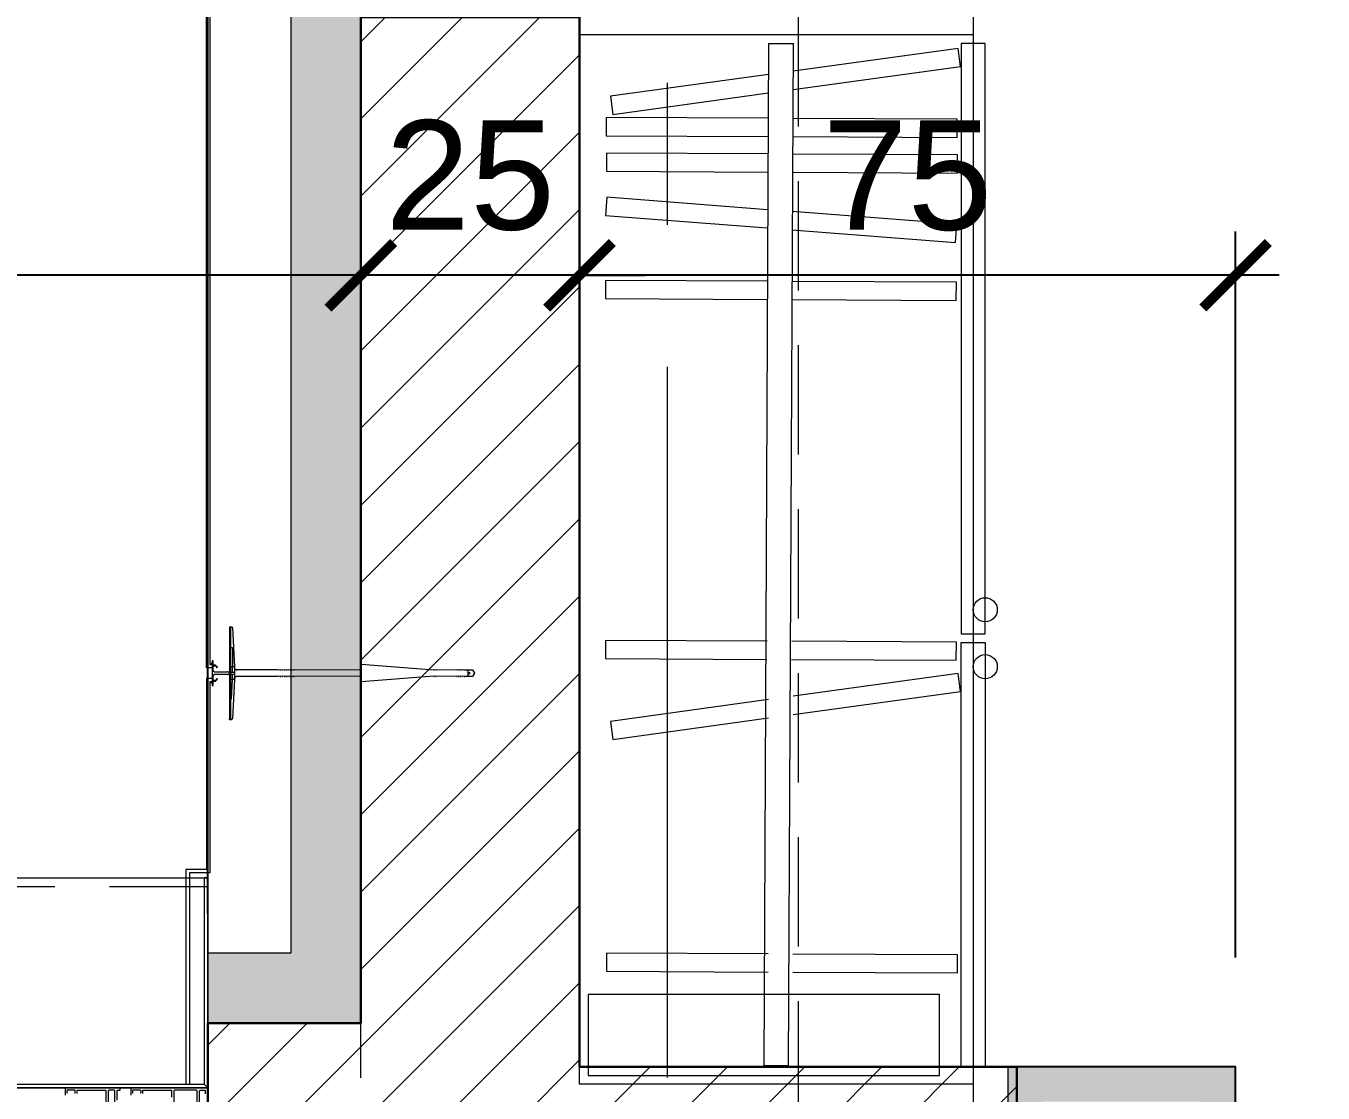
# Model space of a CAD drawing. Header units: centimetres. Extents: x 86156 to 91557, y -55119 to -48172.
# Drawn here: x 88240.5 to 88388.8, y -50145.4 to -50023.4 of the extents above; entities that cross this region are included whole.
import ezdxf

# ---------------------------------------------------------------- set-up
doc = ezdxf.new("R2010")
doc.units = ezdxf.units.CM
doc.header["$LTSCALE"] = 50
doc.header["$MEASUREMENT"] = 0
for name, pattern in [('AUSGEZOGEN', [0]), ('AXES', [2, 1.25, -0.25, 0.25, -0.25]), ('CACHE', [0.375, 0.25, -0.125]), ('CORNER', [20, 0, -20])]:
    doc.linetypes.add(name, pattern=pattern)
doc.layers.get('0').update_dxf_attribs({"color": 8})
for name, color, linetype in [('AXES', 10, 'AXES'), ('BORD', 5, 'Continuous'), ('COTE 50ème', 1, 'Continuous')]:
    doc.layers.add(name, color=color, linetype=linetype)
for name, color, linetype, lineweight in [('BETON CACHE', 4, 'CACHE', 5), ('BETON HACHURE', 253, 'Continuous', 13), ('BETON SUP TRAME', 4, 'CACHE', 5), ('ISOLATION', 252, 'Continuous', 0), ('MACONNERIE COUPE', 7, 'Continuous', 30), ('MACONNERIE HACHURE', 253, 'Continuous', 13), ('mobilimi', 8, 'Continuous', 9), ('PERCEMENT', 253, 'Continuous', 20), ('WD_Corner', 154, 'Continuous', 5), ('WD_Dowel', 154, 'Continuous', 5), ('WD_Text_Legende', 154, 'AUSGEZOGEN', 5), ('WINDOWS', 21, 'Continuous', 5)]:
    doc.layers.add(name, color=color, linetype=linetype, lineweight=lineweight)
doc.layers.add('WD_Assist1', color=6, linetype='CORNER', lineweight=0, plot=False)
doc.styles.add('RS_TXT_50', font='arial.ttf', dxfattribs={"height": 12.5})
doc.dimstyles.new('RS_50CM_LINEAIRE', dxfattribs={"dimscale": 5, "dimtxt": 12.5, "dimasz": 1.5, "dimexe": 1, "dimexo": 2.5, "dimgap": 1, "dimtad": 1, "dimdec": 1, "dimrnd": 0.5, "dimdsep": 46, "dimtxsty": 'RS_TXT_50', "dimblk1": 'ARCHTICK', "dimblk2": 'ARCHTICK', "dimsah": 1, "dimcen": 2.5, "dimdle": 1, "dimclrt": 4, "dimadec": 0, "dimazin": 2, "dimtfac": 1, "dimtdec": 1, "dimtix": 1, "dimtmove": 2, "dimatfit": 3, "dimfxl": 1, "dimtolj": 1, "dimtzin": 0, "dimarcsym": 0})

# ---------------------------------------------------------------- blocks, each defined once
blk = doc.blocks.new('A$Ccef6f35f')
at = {"layer": 'AXES', "lineweight": 5, "ltscale": 1.3}
blk.add_line((35, 1580), (35, -1344.97), dxfattribs=at)
blk = doc.blocks.new('ankeri')
at = {"layer": 'WD_Assist1'}
for p, q in [((-2.32, 5.2), (-2.54, 0.59)), ((-2.22, 5.3), (-2.32, 5.2)), ((-2, 5.3), (-2.22, 5.3)), ((-2, -5.3), (-2, 5.3)), ((-29.75, 0.39), (-30, 0)), ((-30, 0), (-29.75, -0.39)), ((-2.76, 0.39), (-29.75, 0.39)), ((-2.54, 0.59), (-2.76, 0.39)), ((-29.75, -0.39), (-2.76, -0.39)), ((-2.76, -0.39), (-2.54, -0.59)), ((-2.54, -0.59), (-2.32, -5.2)), ((-2.32, -5.2), (-2.22, -5.3)), ((-2.22, -5.3), (-2, -5.3))]:
    blk.add_line(p, q, dxfattribs=at)
at = {"layer": 'WD_Corner', "lineweight": 5}
blk.add_lwpolyline([(-2, 0.1), (-1.85, 0.1, -1), (-1.75, 0.1), (-0.25, 0.1, 0.185242), (-0.1, 0.55), (-0.1, 0.72), (-0.15, 0.73), (-0.15, 0.74), (-0.1, 0.75), (-0.1, 0.85), (-0.3, 0.85), (-0.3, 0.8), (-0.32, 0.8), (-0.33, 0.85), (-0.38, 0.85), (-0.5, 0.73), (-0.47, 0.68), (-0.48, 0.68), (-0.53, 0.7), (-0.54, 0.69), (-0.51, 0.65), (-0.54, 0.62), (-0.61, 0.69), (-0.4, 0.9), (-0.1, 0.9), (-0.1, 1.4), (0, 1.4), (0.05, 1.2), (0, 1.2), (0.05, 1.1), (0, 1.1), (0.25, 1), (0, 1), (0, -1), (0.25, -1), (0, -1.1), (0.05, -1.1), (0, -1.2), (0.05, -1.2), (0, -1.4), (-0.1, -1.4), (-0.1, -0.9), (-0.4, -0.9), (-0.61, -0.69), (-0.54, -0.62), (-0.51, -0.65), (-0.54, -0.69), (-0.53, -0.7), (-0.48, -0.68), (-0.47, -0.68), (-0.5, -0.73), (-0.38, -0.85), (-0.33, -0.85), (-0.32, -0.8), (-0.3, -0.8), (-0.3, -0.85), (-0.1, -0.85), (-0.1, -0.75), (-0.15, -0.74), (-0.15, -0.73), (-0.1, -0.72), (-0.1, -0.55, 0.185242), (-0.25, -0.1), (-1.75, -0.1, -1), (-1.85, -0.1), (-2, -0.1)], format="xyb", close=True, dxfattribs=at)
at = {"layer": 'WD_Dowel'}
for p, q in [((-2.32, 5.2), (-2.54, 0.74)), ((-2, 5.3), (-2.22, 5.3)), ((-2.11, 5.3), (-2.11, -5.3)), ((-2, 5.3), (-2, -5.3)), ((-2.11, 2.94), (-2.32, 2.94)), ((-2.32, 2.94), (-2.32, 0.74)), ((-29.75, 0.39), (-30, 0)), ((-30, 0), (-29.75, -0.39)), ((-28.88, 0.39), (-29.75, 0.39)), ((-29.47, 0.05), (-29.25, 0.09)), ((-29.47, 0.05), (-29.47, -0.05)), ((-29.25, 0.29), (-29.04, 0.37)), ((-29.25, 0.29), (-29.25, -0.29)), ((-28.88, 0.39), (-29.04, 0.34)), ((-29.04, 0.34), (-29.04, 0.37)), ((-28.82, 0.39), (-28.88, 0.39)), ((-28.82, 0.39), (-28.82, 0.34)), ((-28.82, 0.34), (-28.66, 0.39)), ((-28.61, 0.39), (-28.66, 0.39)), ((-28.61, 0.39), (-28.66, 0.39)), ((-28.61, 0.39), (-28.61, 0.34)), ((-28.61, 0.34), (-28.44, 0.39)), ((-28.39, 0.39), (-28.44, 0.39)), ((-28.39, 0.39), (-28.39, 0.34)), ((-28.39, 0.34), (-28.23, 0.39)), ((-28.17, 0.39), (-28.23, 0.39)), ((-28.17, 0.39), (-28.17, 0.34)), ((-28.17, 0.34), (-28.01, 0.39)), ((-27.96, 0.39), (-28.01, 0.39)), ((-27.96, 0.39), (-27.96, 0.34)), ((-27.96, 0.34), (-25.61, 0.39)), ((-25.56, 0.39), (-25.61, 0.39)), ((-25.56, 0.39), (-25.56, 0.34)), ((-25.56, 0.34), (-25.4, 0.39)), ((-25.34, 0.39), (-25.4, 0.39)), ((-25.34, 0.34), (-17.05, 0.99)), ((-25.34, 0.39), (-25.34, 0.34)), ((-17, 0.99), (-17.05, 0.99)), ((-17, 0.99), (-17, 0.34)), ((-17, 0.34), (-9.36, 0.39)), ((-9.3, 0.39), (-9.36, 0.39)), ((-9.3, 0.39), (-9.3, 0.34)), ((-9.3, 0.34), (-9.14, 0.39)), ((-9.09, 0.39), (-9.14, 0.39)), ((-9.09, 0.39), (-9.09, 0.34)), ((-9.09, 0.34), (-8.93, 0.39)), ((-8.87, 0.39), (-8.93, 0.39)), ((-8.87, 0.39), (-8.87, 0.34)), ((-8.87, 0.34), (-8.71, 0.39)), ((-8.66, 0.39), (-8.71, 0.39)), ((-8.66, 0.39), (-8.66, 0.34)), ((-8.66, 0.34), (-8.5, 0.39)), ((-8.44, 0.39), (-8.5, 0.39)), ((-8.44, 0.39), (-8.44, 0.34)), ((-8.44, 0.34), (-8.28, 0.39)), ((-8.23, 0.39), (-8.28, 0.39)), ((-8.23, 0.39), (-8.23, 0.34)), ((-8.23, 0.34), (-8.06, 0.39)), ((-8.01, 0.39), (-8.06, 0.39)), ((-8.01, 0.39), (-8.01, 0.34)), ((-8.01, 0.34), (-7.85, 0.39)), ((-7.79, 0.39), (-7.85, 0.39)), ((-7.79, 0.39), (-7.79, 0.34)), ((-7.79, 0.34), (-7.63, 0.39)), ((-7.58, 0.39), (-7.63, 0.39)), ((-7.58, 0.39), (-7.58, 0.34)), ((-7.58, 0.34), (-7.42, 0.39)), ((-7.42, 0.39), (-2.76, 0.39)), ((-2.54, 0.74), (-2.54, -0.74)), ((-2.54, 0.74), (-2.11, 0.74)), ((-2.11, 0.1), (-2.54, 0.1)), ((-2.32, 0.1), (-2.32, 0.74)), ((-29.75, -0.39), (-28.88, -0.39)), ((-29.25, -0.1), (-29.47, -0.05)), ((-29.25, -0.29), (-29.04, -0.37)), ((-29.04, -0.37), (-29.04, -0.34)), ((-29.04, -0.34), (-28.88, -0.39)), ((-28.82, -0.39), (-28.88, -0.39)), ((-28.82, -0.39), (-28.82, -0.34)), ((-28.82, -0.34), (-28.66, -0.39)), ((-28.61, -0.39), (-28.66, -0.39)), ((-28.61, -0.39), (-28.61, -0.34)), ((-28.61, -0.34), (-28.44, -0.39)), ((-28.39, -0.39), (-28.44, -0.39)), ((-28.39, -0.39), (-28.39, -0.34)), ((-28.39, -0.34), (-28.23, -0.39)), ((-28.17, -0.39), (-28.23, -0.39)), ((-28.17, -0.39), (-28.17, -0.34)), ((-28.17, -0.34), (-28.01, -0.39)), ((-27.96, -0.39), (-28.01, -0.39)), ((-27.96, -0.39), (-27.96, -0.34)), ((-27.96, -0.34), (-25.61, -0.39)), ((-25.56, -0.39), (-25.61, -0.39)), ((-25.56, -0.39), (-25.56, -0.34)), ((-25.56, -0.34), (-25.4, -0.39)), ((-25.34, -0.39), (-25.4, -0.39)), ((-25.34, -0.39), (-25.34, -0.34)), ((-25.34, -0.34), (-17.05, -0.99)), ((-17, -0.99), (-17.05, -0.99)), ((-17, -0.99), (-17, -0.34)), ((-17, -0.34), (-9.36, -0.39)), ((-9.3, -0.39), (-9.36, -0.39)), ((-9.3, -0.39), (-9.3, -0.34)), ((-9.3, -0.34), (-9.14, -0.39)), ((-9.09, -0.39), (-9.14, -0.39)), ((-9.09, -0.39), (-9.09, -0.34)), ((-9.09, -0.34), (-8.93, -0.39)), ((-8.87, -0.39), (-8.93, -0.39)), ((-8.87, -0.39), (-8.87, -0.34)), ((-8.87, -0.34), (-8.71, -0.39)), ((-8.66, -0.39), (-8.71, -0.39)), ((-8.66, -0.39), (-8.66, -0.34)), ((-8.66, -0.34), (-8.5, -0.39)), ((-8.44, -0.39), (-8.5, -0.39)), ((-8.44, -0.39), (-8.44, -0.34)), ((-8.44, -0.34), (-8.28, -0.39)), ((-8.23, -0.39), (-8.28, -0.39)), ((-8.23, -0.39), (-8.23, -0.34)), ((-8.23, -0.34), (-8.06, -0.39)), ((-8.01, -0.39), (-8.06, -0.39)), ((-8.01, -0.39), (-8.01, -0.34)), ((-8.01, -0.34), (-7.85, -0.39)), ((-7.79, -0.39), (-7.85, -0.39)), ((-7.79, -0.39), (-7.79, -0.34)), ((-7.79, -0.34), (-7.63, -0.39)), ((-7.58, -0.39), (-7.63, -0.39)), ((-7.58, -0.39), (-7.58, -0.34)), ((-7.58, -0.34), (-7.42, -0.39)), ((-7.42, -0.39), (-2.76, -0.39)), ((-2.11, -0.1), (-2.54, -0.1)), ((-2.54, -0.74), (-2.11, -0.74)), ((-2.54, -0.74), (-2.32, -5.2)), ((-2.32, -0.74), (-2.32, -0.1)), ((-2.22, -2.94), (-2.32, -0.74)), ((-2.11, -2.94), (-2.22, -2.94)), ((-2, -5.3), (-2.22, -5.3))]:
    blk.add_line(p, q, dxfattribs=at)
for centre, major_axis, start_param, end_param in [((-2.22, 5.2), (0.108, 0), 1.570796, 3.141593), ((-2.76, 0.59), (0.216, 0), -1.570795, 0), ((-2.76, -0.59), (-0.216, 0), 3.141593, 4.712389), ((-2.22, -5.2), (0.108, 0), 3.141593, 4.712389)]:
    blk.add_ellipse(centre, major_axis=major_axis, ratio=0.909091, start_param=start_param, end_param=end_param, dxfattribs=at)
blk = doc.blocks.new('DRITARE POS 2')
at = {"layer": 'WINDOWS', "color": 165, "linetype": 'CACHE'}
blk.add_line((-32.9, -180), (-32.9, 0), dxfattribs=at)
at = {"layer": 'WINDOWS'}
for p, q in [((-9.9, -8.75), (-9.9, -10.08)), ((-9.89, -16.28), (-9.89, -76.34))]:
    blk.add_line(p, q, dxfattribs=at)
at = {"layer": 'WINDOWS', "color": 165}
for points in [[(-9.9, 0), (-9.9, -180), (-33.9, -180), (-33.9, 0)], [(-9.9, 0), (-33.9, 0), (-33.9, -0.4), (-10.3, -0.4)], [(-10.3, -179.6), (-10.3, -0.4), (-9.9, 0), (-9.9, -180)]]:
    blk.add_lwpolyline(points, close=True, dxfattribs=at)
at = {"layer": 'WINDOWS'}
for points in [[(-7.04, -0.93), (-9.52, -0.93, -0.414214), (-9.62, -0.84), (-9.62, -0.37, -0.414214), (-9.52, -0.28), (-9.21, -0.28, 0.511918)], [(-9.26, 0), (-9.84, 0, 0.414214), (-9.9, -0.06), (-9.9, -8.75, 0.414214), (-9.84, -8.81), (-9.06, -8.81, 0.414214)], [(-9.28, -8.51, -0.414214), (-9.34, -8.57), (-9.6, -8.57, -0.414214), (-9.65, -8.51), (-9.65, -7.73, -0.414214), (-9.6, -7.67), (-9.34, -7.67, -0.414214), (-9.28, -7.73)], [(-9.26, -7.43), (-9.56, -7.43, -0.414214), (-9.62, -7.37), (-9.62, -4.2, -0.414214), (-9.56, -4.14), (-8.83, -4.14, -0.414214)], [(-8.5, -10.34), (-9.56, -10.34, -0.414214), (-9.62, -10.29), (-9.62, -10.08, 0.414214), (-9.67, -10.02), (-9.84, -10.02, 0.414214), (-9.9, -10.08), (-9.9, -16.26, 0.414214), (-9.84, -16.31), (-9.06, -16.31, 0.414214)], [(-9.28, -16.02, -0.414214), (-9.34, -16.07), (-9.6, -16.07, -0.414214), (-9.65, -16.02), (-9.65, -15.23, -0.414214), (-9.6, -15.18), (-9.34, -15.18, -0.414214), (-9.28, -15.23)], [(-9.26, -14.93), (-9.56, -14.93, -0.414214), (-9.62, -14.88), (-9.62, -11.7, -0.414214), (-9.56, -11.65), (-4.73, -11.65, -0.414214)]]:
    blk.add_lwpolyline(points, format="xyb", dxfattribs=at)
for points in [[(-9.9, -180), (-9.9, 0), (0, 0), (0, -180)], [(-1.78, -1.27), (-1.83, -1.21), (-9.56, -1.21), (-9.62, -1.27), (-9.62, -3.81), (-9.56, -3.86), (-6.63, -3.86), (-6.54, -3.96), (-6.54, -4.7), (-6.44, -4.8), (-5.51, -4.8), (-5.42, -4.7), (-5.42, -3.96), (-5.32, -3.86), (-1.83, -3.86), (-1.78, -3.81)]]:
    blk.add_lwpolyline(points, close=True, dxfattribs=at)
blk.add_lwpolyline([(-1.5, -12.21, 0.414214), (-1.4, -12.3), (-1.18, -12.3), (-1.18, -12.3, 0.414214), (-0.28, -11.37), (-0.28, -8.77, 0.414214), (-0.34, -8.72), (-8.07, -8.72, 0.414214), (-8.12, -8.77), (-8.12, -10.53, -0.414214), (-8.22, -10.62), (-9.52, -10.62, 0.414214), (-9.62, -10.71), (-9.62, -11.27, 0.414214), (-9.52, -11.37), (-1.59, -11.37, -0.414214), (-1.5, -11.46)], format="xyb", close=True, dxfattribs=at)
blk = doc.blocks.new('_ArchTick')
at = {"color": 0, "linetype": 'ByBlock', "const_width": 0.15}
blk.add_lwpolyline([(-0.5, -0.5), (0.5, 0.5)], dxfattribs=at)
blk = doc.blocks.new('*D1092')
at = {"layer": 'COTE 50ème', "color": 0, "lineweight": -2, "ltscale": 0.5, "transparency": 16777216}
for p, q in [((88261.25, -50124.87), (88261.25, -49797.37)), ((88278.75, -49959.87), (88278.75, -49797.37)), ((88261.25, -49802.37), (88253.75, -49802.37)), ((88278.75, -49802.37), (88261.25, -49802.37)), ((88278.75, -49802.37), (88286.25, -49802.37))]:
    blk.add_line(p, q, dxfattribs=at)
at = {"layer": 'Defpoints', "color": 0, "ltscale": 0.5, "transparency": 16777216}
for p in [(88261.25, -49802.37), (88278.75, -49972.37), (88261.25, -50137.37)]:
    blk.add_point(p, dxfattribs=at)
at = {"layer": 'COTE 50ème', "color": 0, "lineweight": -2, "ltscale": 0.5, "transparency": 16777216, "xscale": 7.5, "yscale": 7.5, "zscale": 7.5}
blk.add_blockref('_ArchTick', (88261.25, -49802.37), dxfattribs=at)
at = {"layer": 'COTE 50ème', "color": 0, "lineweight": -2, "ltscale": 0.5, "transparency": 16777216, "xscale": 7.5, "yscale": 7.5, "zscale": 7.5, "rotation": 180}
blk.add_blockref('_ArchTick', (88278.75, -49802.37), dxfattribs=at)
at = {"layer": 'COTE 50ème', "color": 4, "lineweight": 5, "ltscale": 0.5, "transparency": 16777216, "insert": (88270, -49790.99), "char_height": 12.5, "attachment_point": 5, "style": 'RS_TXT_50'}
blk.add_mtext('\\A1;17.5', dxfattribs=at)
blk = doc.blocks.new('*D1093')
at = {"layer": 'COTE 50ème', "color": 0, "lineweight": -2, "ltscale": 0.5, "transparency": 16777216}
for p, q in [((88081.36, -50124.87), (88081.36, -49797.37)), ((88261.25, -50124.87), (88261.25, -49797.37)), ((88266.25, -49802.37), (88076.36, -49802.37))]:
    blk.add_line(p, q, dxfattribs=at)
at = {"layer": 'Defpoints', "color": 0, "ltscale": 0.5, "transparency": 16777216}
for p in [(88081.36, -49802.37), (88081.36, -50137.37), (88261.25, -50137.37)]:
    blk.add_point(p, dxfattribs=at)
at = {"layer": 'COTE 50ème', "color": 0, "lineweight": -2, "ltscale": 0.5, "transparency": 16777216, "xscale": 7.5, "yscale": 7.5, "zscale": 7.5, "rotation": 180}
blk.add_blockref('_ArchTick', (88081.36, -49802.37), dxfattribs=at)
at = {"layer": 'COTE 50ème', "color": 0, "lineweight": -2, "ltscale": 0.5, "transparency": 16777216, "xscale": 7.5, "yscale": 7.5, "zscale": 7.5}
blk.add_blockref('_ArchTick', (88261.25, -49802.37), dxfattribs=at)
at = {"layer": 'COTE 50ème', "color": 4, "lineweight": 5, "ltscale": 0.5, "transparency": 16777216, "char_height": 12.5, "attachment_point": 5, "style": 'RS_TXT_50'}
for s, insert in [('\\A1;180', (88171.31, -49790.99)), ('\\A1;240', (88171.31, -49813.76))]:
    blk.add_mtext(s, dxfattribs=dict(at, insert=insert))
blk = doc.blocks.new('*D1199')
at = {"layer": 'COTE 50ème', "color": 0, "lineweight": -2, "ltscale": 0.5, "transparency": 16777216}
for p, q in [((88303.75, -50129.87), (88303.75, -50046.88)), ((88378.75, -50129.87), (88378.75, -50046.88)), ((88383.75, -50051.88), (88298.75, -50051.88))]:
    blk.add_line(p, q, dxfattribs=at)
at = {"layer": 'Defpoints', "color": 0, "ltscale": 0.5, "transparency": 16777216}
for p in [(88303.75, -50051.88), (88303.75, -50142.37), (88378.75, -50142.37)]:
    blk.add_point(p, dxfattribs=at)
at = {"layer": 'COTE 50ème', "color": 0, "lineweight": -2, "ltscale": 0.5, "transparency": 16777216, "xscale": 7.5, "yscale": 7.5, "zscale": 7.5, "rotation": 180}
blk.add_blockref('_ArchTick', (88303.75, -50051.88), dxfattribs=at)
at = {"layer": 'COTE 50ème', "color": 0, "lineweight": -2, "ltscale": 0.5, "transparency": 16777216, "xscale": 7.5, "yscale": 7.5, "zscale": 7.5}
blk.add_blockref('_ArchTick', (88378.75, -50051.88), dxfattribs=at)
at = {"layer": 'COTE 50ème', "color": 4, "lineweight": 5, "ltscale": 0.5, "transparency": 16777216, "insert": (88341.25, -50040.52), "char_height": 12.5, "attachment_point": 5, "style": 'RS_TXT_50'}
blk.add_mtext('\\A1;75', dxfattribs=at)
blk = doc.blocks.new('*D1200')
at = {"layer": 'COTE 50ème', "color": 0, "lineweight": -2, "ltscale": 0.5, "transparency": 16777216}
for p, q in [((88278.75, -50124.87), (88278.75, -50046.88)), ((88303.75, -50129.87), (88303.75, -50046.88)), ((88278.75, -50051.88), (88271.25, -50051.88)), ((88303.75, -50051.88), (88278.75, -50051.88)), ((88303.75, -50051.88), (88311.25, -50051.88))]:
    blk.add_line(p, q, dxfattribs=at)
at = {"layer": 'Defpoints', "color": 0, "ltscale": 0.5, "transparency": 16777216}
for p in [(88278.75, -50051.88), (88278.75, -50137.37), (88303.75, -50142.37)]:
    blk.add_point(p, dxfattribs=at)
at = {"layer": 'COTE 50ème', "color": 0, "lineweight": -2, "ltscale": 0.5, "transparency": 16777216, "xscale": 7.5, "yscale": 7.5, "zscale": 7.5}
blk.add_blockref('_ArchTick', (88278.75, -50051.88), dxfattribs=at)
at = {"layer": 'COTE 50ème', "color": 0, "lineweight": -2, "ltscale": 0.5, "transparency": 16777216, "xscale": 7.5, "yscale": 7.5, "zscale": 7.5, "rotation": 180}
blk.add_blockref('_ArchTick', (88303.75, -50051.88), dxfattribs=at)
at = {"layer": 'COTE 50ème', "color": 4, "lineweight": 5, "ltscale": 0.5, "transparency": 16777216, "insert": (88291.25, -50040.5), "char_height": 12.5, "attachment_point": 5, "style": 'RS_TXT_50'}
blk.add_mtext('\\A1;25', dxfattribs=at)
blk = doc.blocks.new('*D1201')
at = {"layer": 'COTE 50ème', "color": 0, "lineweight": -2, "ltscale": 0.5, "transparency": 16777216}
for p, q in [((88063.75, -50080.77), (88063.75, -50046.88)), ((88278.75, -50124.87), (88278.75, -50046.88)), ((88283.75, -50051.88), (88058.75, -50051.88))]:
    blk.add_line(p, q, dxfattribs=at)
at = {"layer": 'Defpoints', "color": 0, "ltscale": 0.5, "transparency": 16777216}
for p in [(88063.75, -50051.88), (88063.75, -50093.27), (88278.75, -50137.37)]:
    blk.add_point(p, dxfattribs=at)
at = {"layer": 'COTE 50ème', "color": 0, "lineweight": -2, "ltscale": 0.5, "transparency": 16777216, "xscale": 7.5, "yscale": 7.5, "zscale": 7.5, "rotation": 180}
blk.add_blockref('_ArchTick', (88063.75, -50051.88), dxfattribs=at)
at = {"layer": 'COTE 50ème', "color": 0, "lineweight": -2, "ltscale": 0.5, "transparency": 16777216, "xscale": 7.5, "yscale": 7.5, "zscale": 7.5}
blk.add_blockref('_ArchTick', (88278.75, -50051.88), dxfattribs=at)
at = {"layer": 'COTE 50ème', "color": 4, "lineweight": 5, "ltscale": 0.5, "transparency": 16777216, "insert": (88187.51, -50040.5), "char_height": 12.5, "attachment_point": 5, "style": 'RS_TXT_50'}
blk.add_mtext('\\A1;215', dxfattribs=at)

msp = doc.modelspace()

# ---------------------------------------------------------------- hatches: boundary and pattern name
at = {"layer": 'BETON HACHURE', "ltscale": 0.5, "transparency": 33554559}
h = msp.add_hatch(color=256, dxfattribs=at)
h.dxf.hatch_style = 1
h.paths.add_polyline_path([(89857.95, -49968.55), (89601.54, -49712.14), (89017.58, -49863.16), (88999.75, -49863.16), (88314.75, -49713.17), (88293.27, -49713.16), (87031.8, -49846.89), (86857.57, -50021.45), (86757.23, -51272.48), (86839.4, -52045.38), (86669.47, -52571.17), (86746.67, -53900.72), (86983.5, -54130.12), (88279.55, -54131.55), (88279.55, -54261.56), (89504.55, -54261.56), (89504.55, -54401.56), (90492.95, -54401.56), (90492.95, -51921.06), (89857.95, -51772.6)])
h.paths.add_polyline_path([(89837.95, -51788.46), (90472.95, -51936.92), (90472.95, -54381.56), (89524.55, -54381.56), (89524.55, -54241.56), (88299.55, -54241.56), (88299.55, -54111.57), (86991.6, -54110.13), (86766.18, -53891.78), (86689.65, -52573.76), (86859.73, -52047.49), (86777.31, -51272.22), (86876.91, -50030.38), (87040.95, -49866.03), (88294.32, -49733.16), (88312.58, -49733.17), (88997.58, -49883.16), (89020.13, -49883.16), (89595.48, -49734.36), (89837.95, -49976.84)], flags=16)
at = {"layer": 'ISOLATION', "transparency": 33554687}
h = msp.add_hatch(dxfattribs=at)
h.set_pattern_fill('INSUL', color=256, scale=10, angle=45)
h.set_pattern_definition([(45, (88048.7518, -53332.374), (-2.6516504, 2.6516504), []), (45, (88047.868, -53331.4902), (-2.6516504, 2.6516504), [1.25, -1.25]), (45, (88046.984, -53330.6064), (-2.6516504, 2.6516504), [1.25, -1.25])])
h.paths.add_polyline_path([(88413.75, -49972.37), (88413.75, -49907.37), (88498.75, -49907.37), (88498.75, -49899.37), (88405.75, -49899.37), (88405.75, -49964.37), (88270.75, -49964.37), (88270.75, -50129.37), (88261.25, -50129.37), (88261.25, -50137.37), (88278.75, -50137.37), (88278.75, -49972.37)])
at = {"layer": 'MACONNERIE HACHURE'}
h = msp.add_hatch(dxfattribs=at)
h.set_pattern_fill('ANSI31', color=256, scale=50, style=0)
h.set_pattern_definition([(45, (-6430.3566, 5835.271), (-4.41941738, 4.41941738), [])])
h.paths.add_polyline_path([(87298.75, -50527.37), (87298.75, -50358.37), (87370.75, -50358.37), (87370.75, -50337.37), (87348.75, -50337.37), (87348.75, -50332.37), (87528.75, -50332.37), (87528.75, -50344.37), (87478.75, -50344.37), (87478.75, -50517.37), (87456.75, -50517.37), (87456.75, -50505.37), (87466.75, -50505.37), (87466.75, -50344.37), (87375.75, -50344.37), (87375.75, -50363.37), (87318.75, -50363.37), (87318.75, -50505.37), (87374.75, -50505.37), (87374.75, -50517.37), (87310.75, -50517.37), (87310.75, -50527.37)])
h.paths.add_polyline_path([(87868.59, -51192.37), (87818.75, -51192.37), (87818.75, -51152.37), (87868.59, -51152.37)])
h.paths.add_polyline_path([(88028.75, -51192.37), (87988.75, -51192.37), (87988.75, -51152.37), (88028.75, -51152.37)])
h.paths.add_polyline_path([(87888.75, -51547.37), (87798.75, -51547.37), (87798.75, -51487.37), (87645.75, -51487.37), (87645.75, -51547.37), (87633.75, -51547.37), (87633.75, -51427.37), (87653.75, -51427.37), (87653.75, -51462.37), (87818.75, -51462.37), (87818.75, -51511.37), (87888.75, -51511.37), (87888.75, -51462.37), (87923.75, -51462.37), (87923.75, -51482.37), (87913.75, -51482.37), (87913.75, -51532.37), (87888.75, -51532.37), (87888.75, -51516.37), (87818.75, -51516.37), (87818.75, -51542.37), (87888.75, -51542.37)])
h.paths.add_polyline_path([(87318.75, -49932.37), (87418.75, -49932.37), (87418.75, -49907.37), (87318.75, -49907.37)])
h.paths.add_polyline_path([(87083.75, -51940.49), (87058.75, -51940.49), (87058.75, -51987.37), (87083.75, -51987.37)])
h.paths.add_polyline_path([(87083.75, -50042.37), (87058.75, -50042.37), (87058.75, -50022.37), (87083.75, -50022.37)])
h.paths.add_polyline_path([(87766.25, -51192.37), (87783.75, -51192.37), (87783.75, -51172.37), (87766.25, -51172.37)])
h.paths.add_polyline_path([(87443.75, -51305.37), (87433.75, -51305.37), (87433.75, -51317.37), (87473.75, -51317.37), (87473.75, -51305.37), (87463.75, -51305.37), (87463.75, -50987.37), (87633.75, -50987.37), (87633.75, -51305.37), (87555.74, -51305.37), (87555.74, -51317.37), (87633.75, -51317.37), (87633.75, -51327.37), (87653.75, -51327.37), (87653.75, -51192.37), (87666.25, -51192.37), (87666.25, -51172.37), (87653.75, -51172.37), (87653.75, -50957.37), (87632.75, -50957.37), (87632.75, -50627.37), (87534.74, -50627.37), (87534.74, -50639.37), (87612.75, -50639.37), (87612.75, -50957.37), (87442.75, -50957.37), (87442.75, -50639.37), (87452.75, -50639.37), (87452.75, -50627.37), (87412.75, -50627.37), (87412.75, -50639.37), (87422.75, -50639.37), (87422.75, -50957.37), (87083.75, -50957.37), (87083.75, -50912.37), (87058.75, -50912.37), (87058.75, -50962.37), (86791.75, -50962.37), (86791.75, -50982.37), (87058.75, -50982.37), (87058.75, -51032.37), (87083.75, -51032.37), (87083.75, -50987.37), (87443.75, -50987.37)])
h.paths.add_polyline_path([(87275.75, -50332.37), (87275.75, -50352.37), (86973.75, -50352.37), (86973.75, -50417.37), (86948.75, -50417.37), (86948.75, -50327.37), (87058.75, -50327.37), (87058.75, -50312.37), (87083.75, -50312.37), (87083.75, -50332.37)])
h.paths.add_polyline_path([(87718.75, -50235.37), (87743.75, -50235.37), (87743.75, -50513.37), (87795.75, -50513.37), (87795.75, -50535.37), (87783.75, -50535.37), (87783.75, -50525.37), (87658.75, -50525.37), (87658.75, -50513.37), (87718.75, -50513.37)])
h.paths.add_polyline_path([(87743.75, -50162.37), (87743.75, -50142.37), (87793.75, -50142.37), (87793.75, -50022.37), (87818.75, -50022.37), (87818.75, -50137.37), (87836.25, -50137.37), (87836.25, -50162.37)])
h.paths.add_polyline_path([(87083.75, -49972.37), (87083.75, -49932.37), (87138.75, -49932.37), (87138.75, -49907.37), (87058.75, -49907.37), (87058.75, -49972.37)])
h.paths.add_polyline_path([(87658.75, -49932.37), (87598.75, -49932.37), (87598.75, -49907.37), (87683.75, -49907.37), (87683.75, -49972.37), (87683.75, -49972.37), (87683.75, -50022.37), (87658.75, -50022.37)])
h.paths.add_polyline_path([(87083.75, -51612.37), (87083.75, -51670.49), (87058.75, -51670.49), (87058.75, -51617.37), (86948.75, -51617.37), (86948.75, -51527.37), (86973.75, -51527.37), (86973.75, -51592.37), (87306.75, -51592.37), (87306.75, -51419.37), (87318.75, -51419.37), (87318.75, -51427.37), (87374.75, -51427.37), (87374.75, -51439.37), (87318.75, -51439.37), (87318.75, -51587.37), (87466.75, -51587.37), (87466.75, -51439.37), (87456.75, -51439.37), (87456.75, -51427.37), (87478.75, -51427.37), (87478.75, -51600.37), (87528.62, -51600.37), (87528.62, -51612.37)])
h.paths.add_polyline_path([(87318.75, -51285.37), (87318.75, -51305.37), (87341.75, -51305.37), (87341.75, -51317.37), (87318.75, -51317.37), (87318.75, -51327.37), (87306.75, -51327.37), (87306.75, -51297.37), (87083.75, -51297.37), (87083.75, -51285.37)], flags=17)
h.paths.add_polyline_path([(87298.75, -50647.37), (87083.75, -50647.37), (87083.75, -50659.37), (87310.75, -50659.37), (87310.75, -50639.37), (87320.75, -50639.37), (87320.75, -50627.37), (87310.75, -50627.37), (87310.75, -50619.37), (87298.75, -50619.37)])
h.paths.add_polyline_path([(87883.75, -50647.37), (87883.75, -50635.37), (87795.75, -50635.37), (87795.75, -50627.37), (87783.75, -50627.37), (87783.75, -50647.37)])
h.paths.add_polyline_path([(86973.75, -51297.37), (86948.75, -51297.37), (86948.75, -51347.37), (86973.75, -51347.37)])
h.paths.add_polyline_path([(86973.75, -50647.37), (86948.75, -50647.37), (86948.75, -50597.37), (86973.75, -50597.37)])
h.paths.add_polyline_path([(87083.75, -51247.37), (87058.75, -51247.37), (87058.75, -51192.49), (87083.75, -51192.49)], flags=17)
h.paths.add_polyline_path([(87083.75, -50697.37), (87058.75, -50697.37), (87058.75, -50752.26), (87083.75, -50752.26)], flags=17)
h.paths.add_polyline_path([(88228.92, -51192.37), (88278.75, -51192.37), (88278.75, -51152.37), (88228.92, -51152.37)])
h.paths.add_polyline_path([(88068.75, -51192.37), (88108.75, -51192.37), (88108.75, -51152.37), (88068.75, -51152.37)])
h.paths.add_polyline_path([(87913.75, -52012.37), (87933.75, -52012.37), (87933.75, -52037.37), (87913.75, -52037.37)])
h.paths.add_polyline_path([(87598.75, -52012.37), (87598.75, -52037.37), (87778.75, -52037.37), (87778.75, -52012.37)])
h.paths.add_polyline_path([(88208.75, -51547.37), (88298.75, -51547.37), (88298.75, -51487.37), (88451.75, -51487.37), (88451.75, -51547.37), (88463.75, -51547.37), (88463.75, -51427.37), (88443.75, -51427.37), (88443.75, -51462.37), (88278.75, -51462.37), (88278.75, -51511.37), (88208.75, -51511.37), (88208.75, -51462.37), (88023.75, -51462.37), (88023.75, -51482.37), (88183.75, -51482.37), (88183.75, -51532.37), (88208.75, -51532.37), (88208.75, -51516.37), (88278.75, -51516.37), (88278.75, -51542.37), (88208.75, -51542.37)])
h.paths.add_polyline_path([(88778.75, -49932.37), (88678.75, -49932.37), (88678.75, -49907.37), (88778.75, -49907.37)])
h.paths.add_polyline_path([(89013.75, -51940.49), (89038.75, -51940.49), (89038.75, -51987.37), (89013.75, -51987.37)])
h.paths.add_polyline_path([(89013.75, -50042.37), (89038.75, -50042.37), (89038.75, -50022.37), (89013.75, -50022.37)])
h.paths.add_polyline_path([(88331.25, -51192.37), (88313.75, -51192.37), (88313.75, -51172.37), (88331.25, -51172.37)])
h.paths.add_polyline_path([(88033.75, -50162.37), (88016.25, -50162.37), (88016.25, -50137.37), (88033.75, -50137.37), (88033.75, -49750.37), (88063.75, -49750.37), (88063.75, -50137.37), (88081.36, -50137.37), (88081.36, -50162.37), (88063.75, -50162.37), (88063.75, -50635.37), (88131.75, -50635.37), (88131.75, -50647.37), (88063.75, -50647.37), (88063.75, -50822.37), (88033.75, -50822.37), (88033.75, -50647.37), (87965.75, -50647.37), (87965.75, -50635.37), (88033.75, -50635.37)])
h.paths.add_polyline_path([(88653.75, -51305.37), (88663.75, -51305.37), (88663.75, -51317.37), (88623.75, -51317.37), (88623.75, -51305.37), (88633.75, -51305.37), (88633.75, -50987.37), (88463.75, -50987.37), (88463.75, -51305.37), (88541.76, -51305.37), (88541.76, -51317.37), (88463.75, -51317.37), (88463.75, -51327.37), (88443.75, -51327.37), (88443.75, -51192.37), (88431.25, -51192.37), (88431.25, -51172.37), (88443.75, -51172.37), (88443.75, -50957.37), (88464.75, -50957.37), (88464.75, -50627.37), (88562.76, -50627.37), (88562.76, -50639.37), (88484.75, -50639.37), (88484.75, -50957.37), (88654.75, -50957.37), (88654.75, -50639.37), (88644.75, -50639.37), (88644.75, -50627.37), (88684.75, -50627.37), (88684.75, -50639.37), (88674.75, -50639.37), (88674.75, -50957.37), (89013.75, -50957.37), (89013.75, -50912.37), (89038.75, -50912.37), (89038.75, -50962.37), (89848.75, -50962.37), (89848.75, -50982.37), (89038.75, -50982.37), (89038.75, -51032.37), (89013.75, -51032.37), (89013.75, -50987.37), (88653.75, -50987.37)])
h.paths.add_polyline_path([(88798.75, -50358.37), (88726.75, -50358.37), (88726.75, -50337.37), (88748.75, -50337.37), (88748.75, -50332.37), (88568.75, -50332.37), (88568.75, -50344.37), (88618.75, -50344.37), (88618.75, -50517.37), (88640.75, -50517.37), (88640.75, -50505.37), (88630.75, -50505.37), (88630.75, -50344.37), (88721.75, -50344.37), (88721.75, -50363.37), (88778.75, -50363.37), (88778.75, -50505.37), (88722.75, -50505.37), (88722.75, -50517.37), (88786.75, -50517.37), (88786.75, -50527.37), (88798.75, -50527.37)])
h.paths.add_polyline_path([(88821.75, -50332.37), (88821.75, -50352.37), (89123.75, -50352.37), (89123.75, -50417.37), (89148.75, -50417.37), (89148.75, -50327.37), (89038.75, -50327.37), (89038.75, -50312.37), (89013.75, -50312.37), (89013.75, -50332.37)])
h.paths.add_polyline_path([(88378.75, -50235.37), (88353.75, -50235.37), (88353.75, -50513.37), (88301.75, -50513.37), (88301.75, -50535.37), (88313.75, -50535.37), (88313.75, -50525.37), (88438.75, -50525.37), (88438.75, -50513.37), (88378.75, -50513.37)])
h.paths.add_polyline_path([(88353.75, -50162.37), (88353.75, -50142.37), (88303.75, -50142.37), (88303.75, -50022.37), (88278.75, -50022.37), (88278.75, -50137.37), (88261.25, -50137.37), (88261.25, -50162.37)])
h.paths.add_polyline_path([(89013.75, -49972.37), (89013.75, -49932.37), (88958.75, -49932.37), (88958.75, -49907.37), (89038.75, -49907.37), (89038.75, -49972.37)])
h.paths.add_polyline_path([(88438.75, -49932.37), (88498.75, -49932.37), (88498.75, -49907.37), (88413.75, -49907.37), (88413.75, -49972.37), (88413.75, -49972.37), (88413.75, -50022.37), (88438.75, -50022.37)])
h.paths.add_polyline_path([(87083.75, -52012.37), (87138.75, -52012.37), (87138.75, -52037.37), (87083.75, -52037.37)])
h.paths.add_polyline_path([(87318.75, -52012.37), (87318.75, -52037.37), (87418.75, -52037.37), (87418.75, -52012.37)])
h.paths.add_polyline_path([(88033.75, -52012.37), (88183.75, -52012.37), (88183.75, -52037.37), (88033.75, -52037.37)])
h.paths.add_polyline_path([(88318.75, -52012.37), (89013.75, -52012.37), (89013.75, -52037.37), (88318.75, -52037.37)])
h.paths.add_polyline_path([(89013.75, -51612.37), (89013.75, -51670.49), (89038.75, -51670.49), (89038.75, -51617.37), (89148.75, -51617.37), (89148.75, -51527.37), (89123.75, -51527.37), (89123.75, -51592.37), (88790.75, -51592.37), (88790.75, -51419.37), (88778.75, -51419.37), (88778.75, -51427.37), (88722.75, -51427.37), (88722.75, -51439.37), (88778.75, -51439.37), (88778.75, -51587.37), (88630.75, -51587.37), (88630.75, -51439.37), (88640.75, -51439.37), (88640.75, -51427.37), (88618.75, -51427.37), (88618.75, -51600.37), (88568.89, -51600.37), (88568.89, -51612.37)])
h.paths.add_polyline_path([(88778.75, -51285.37), (88778.75, -51305.37), (88755.75, -51305.37), (88755.75, -51317.37), (88778.75, -51317.37), (88778.75, -51327.37), (88790.75, -51327.37), (88790.75, -51297.37), (89013.75, -51297.37), (89013.75, -51285.37)], flags=17)
h.paths.add_polyline_path([(88798.75, -50647.37), (89013.75, -50647.37), (89013.75, -50659.37), (88786.75, -50659.37), (88786.75, -50639.37), (88776.75, -50639.37), (88776.75, -50627.37), (88786.75, -50627.37), (88786.75, -50619.37), (88798.75, -50619.37)])
h.paths.add_polyline_path([(88213.75, -50647.37), (88213.75, -50635.37), (88301.75, -50635.37), (88301.75, -50627.37), (88313.75, -50627.37), (88313.75, -50647.37)])
h.paths.add_polyline_path([(89123.75, -51297.37), (89148.75, -51297.37), (89148.75, -51347.37), (89123.75, -51347.37)])
h.paths.add_polyline_path([(89123.75, -50647.37), (89148.75, -50647.37), (89148.75, -50597.37), (89123.75, -50597.37)])
h.paths.add_polyline_path([(89013.75, -51247.37), (89038.75, -51247.37), (89038.75, -51192.49), (89013.75, -51192.49)], flags=17)
h.paths.add_polyline_path([(89013.75, -50697.37), (89038.75, -50697.37), (89038.75, -50752.26), (89013.75, -50752.26)], flags=17)
at = {"layer": 'PERCEMENT'}
h = msp.add_hatch(color=256, dxfattribs=at)
h.paths.add_polyline_path([(88378.75, -50142.37), (88378.75, -50215.37), (88352.75, -50215.37), (88352.75, -50142.37)])
h.paths.add_polyline_path([(88374.75, -50146.37), (88356.75, -50146.37), (88356.75, -50164.37), (88374.75, -50164.37)], flags=0)
h.paths.add_polyline_path([(88357.75, -50168.37), (88357.75, -50189.37), (88373.75, -50189.37), (88373.75, -50168.37)], flags=0)
h.paths.add_polyline_path([(88374.75, -50193.37), (88356.75, -50193.37), (88356.75, -50211.37), (88374.75, -50211.37)], flags=0)
at = {"layer": 'WINDOWS'}
h = msp.add_hatch(color=140, dxfattribs=at)
h.dxf.hatch_style = 1
h.paths.add_polyline_path([(89018.83, -49872.96), (88998.69, -49872.96), (88313.69, -49722.97), (88293.78, -49722.96), (87036.29, -49856.27), (86867.05, -50025.82), (86767.07, -51272.35), (86849.36, -52046.42), (86679.36, -52572.44), (86756.23, -53896.34), (86987.47, -54120.32), (88289.35, -54121.76), (88289.35, -54251.76), (89514.35, -54251.76), (89514.35, -54391.76), (90483.15, -54391.76), (90483.15, -51928.83), (89848.15, -51780.37), (89848.15, -49972.61), (89598.57, -49723.03)])
h.paths.add_polyline_path([(89597.96, -49725.25), (89846.15, -49973.44), (89846.15, -51781.96), (90481.15, -51930.42), (90481.15, -54389.76), (89516.35, -54389.76), (89516.35, -54249.76), (88291.35, -54249.76), (88291.35, -54119.77), (86988.28, -54118.32), (86758.18, -53895.45), (86681.38, -52572.7), (86851.4, -52046.63), (86769.08, -51272.33), (86868.98, -50026.72), (87037.2, -49858.18), (88293.89, -49724.96), (88313.47, -49724.97), (88998.47, -49874.96), (89019.08, -49874.96)], flags=16)

# ---------------------------------------------------------------- linework, layer by layer
at = {"layer": 'BETON CACHE'}
msp.add_lwpolyline([(88278.75, -49722.37), (88328.75, -49722.37), (88328.75, -52037.37), (88278.75, -52037.37)], close=True, dxfattribs=at)
at = {"layer": 'BETON SUP TRAME', "lineweight": 5, "ltscale": 0.5}
msp.add_lwpolyline([(88278.75, -49972.37), (88348.75, -49972.37), (88348.75, -52037.37), (88278.75, -52037.37)], close=True, dxfattribs=at)
at = {"layer": 'BORD'}
msp.add_lwpolyline([(88353.75, -50235.37), (88378.75, -50235.37), (88378.75, -50142.37), (88353.75, -50142.37)], close=True, dxfattribs=at)
at = {"layer": 'ISOLATION', "lineweight": 5, "ltscale": 0.5}
msp.add_lwpolyline([(88413.75, -49972.37), (88413.75, -49907.37), (88498.75, -49907.37), (88498.75, -49899.37), (88405.75, -49899.37), (88405.75, -49964.37), (88270.75, -49964.37), (88270.75, -50129.37), (88261.25, -50129.37), (88261.25, -50137.37), (88278.75, -50137.37), (88278.75, -49972.37)], close=True, dxfattribs=at)
at = {"layer": 'MACONNERIE COUPE'}
msp.add_lwpolyline([(88353.75, -50162.37), (88353.75, -50142.37), (88303.75, -50142.37), (88303.75, -50022.37), (88278.75, -50022.37), (88278.75, -50137.37), (88261.25, -50137.37), (88261.25, -50162.37)], close=True, dxfattribs=at)
at = {"layer": 'mobilimi'}
for p, q in [((88325.35, -50025.39), (88324.84, -50142.23)), ((88327.66, -50142.23), (88328.22, -50025.39)), ((88328.22, -50028.5), (88328.22, -50028.49))]:
    msp.add_line(p, q, dxfattribs=at)
for points in [[(88348.75, -50024.37), (88348.75, -50144.37), (88303.75, -50144.37), (88303.75, -50024.37)], [(88347.38, -50025.39), (88347.38, -50092.87), (88350.13, -50092.87), (88350.13, -50025.39)], [(88347.38, -50142.36), (88347.38, -50093.87), (88350.13, -50093.87), (88350.13, -50142.36)], [(88304.75, -50134.11), (88304.75, -50143.37), (88344.9, -50143.37), (88344.9, -50134.11)]]:
    msp.add_lwpolyline(points, close=True, dxfattribs=at)
for points in [[(88325.35, -50025.39), (88328.22, -50025.39)], [(88328.18, -50030.64), (88347.3, -50028), (88347.02, -50025.94), (88328.19, -50028.54)], [(88325.37, -50028.93), (88307.28, -50031.42), (88307.57, -50033.48)], [(88307.57, -50033.48), (88325.36, -50031.03)], [(88325.28, -50033.93), (88306.81, -50033.84), (88306.8, -50035.92)], [(88328.09, -50036.02), (88346.91, -50036.12), (88346.92, -50034.04), (88328.1, -50033.95)], [(88306.8, -50035.92), (88325.27, -50036.01)], [(88325.32, -50038), (88306.85, -50037.92), (88306.84, -50039.99)], [(88328.13, -50040.09), (88346.95, -50040.19), (88346.96, -50038.11), (88328.14, -50038.02)], [(88306.84, -50039.99), (88325.31, -50040.08)], [(88325.23, -50044.38), (88306.89, -50042.96), (88306.73, -50045.03)], [(88306.73, -50045.03), (88325.22, -50046.46)], [(88328.04, -50046.68), (88346.72, -50048.12), (88346.88, -50046.05), (88328.05, -50044.6)], [(88325.19, -50052.57), (88306.72, -50052.48), (88306.71, -50054.55)], [(88328, -50054.66), (88346.82, -50054.75), (88346.83, -50052.67), (88328.01, -50052.58)], [(88306.71, -50054.55), (88325.18, -50054.64)], [(88325.19, -50093.72), (88306.72, -50093.63), (88306.71, -50095.7)], [(88328, -50095.81), (88346.82, -50095.9), (88346.83, -50093.82), (88328.01, -50093.73)], [(88306.71, -50095.7), (88325.18, -50095.79)], [(88328.18, -50102.1), (88347.3, -50099.46), (88347.02, -50097.4), (88328.19, -50100)], [(88325.37, -50100.39), (88307.28, -50102.88), (88307.57, -50104.94)], [(88307.57, -50104.94), (88325.36, -50102.48)], [(88325.32, -50129.46), (88306.85, -50129.37), (88306.84, -50131.45)], [(88328.13, -50131.55), (88346.95, -50131.64), (88346.96, -50129.57), (88328.14, -50129.48)], [(88306.84, -50131.45), (88325.31, -50131.54)], [(88324.84, -50142.23), (88327.66, -50142.23)]]:
    msp.add_lwpolyline(points, dxfattribs=at)
for centre in [(88350.13, -50090.12), (88350.13, -50096.63)]:
    msp.add_circle(centre, 1.38, dxfattribs=at)
at = {"layer": 'PERCEMENT'}
for p, q in [((88352.75, -50215.37), (88352.75, -50142.37)), ((88352.75, -50142.37), (88378.75, -50142.37)), ((88378.75, -50142.37), (88378.75, -50215.37))]:
    msp.add_line(p, q, dxfattribs=at)
at = {"layer": 'WD_Corner', "lineweight": 5, "ltscale": 0.5}
msp.add_lwpolyline([(88261.75, -50096.37), (88261.75, -50096.77), (88261.1, -50096.77), (88261.1, -49997.97), (88261.75, -49997.97), (88261.75, -49998.37), (88261.5, -49998.37), (88261.5, -50096.37)], close=True, dxfattribs=at)
for points in [[(88261.75, -50097.97), (88261.1, -50097.97), (88261.1, -50119.8), (88258.75, -50119.8), (88258.75, -50144.38)], [(88261.75, -50098.37), (88261.5, -50098.37), (88261.5, -50120.2), (88259.15, -50120.2), (88259.15, -50144.38)]]:
    msp.add_lwpolyline(points, dxfattribs=at)

# ---------------------------------------------------------------- block references
at = {"lineweight": 5, "rotation": 270}
msp.add_blockref('DRITARE POS 2', (88261.25, -50154.67), dxfattribs=at)
at = {"layer": 'MACONNERIE COUPE', "lineweight": 5, "ltscale": 0.5}
msp.add_blockref('A$Ccef6f35f', (88278.76, -50862.36), dxfattribs=at)
at = {"layer": 'WD_Text_Legende', "xscale": -1}
msp.add_blockref('ankeri', (88261.75, -50097.37), dxfattribs=at)

# ---------------------------------------------------------------- dimensions: what is measured, and where the dimension line sits
at = {"layer": 'COTE 50ème', "lineweight": 5, "ltscale": 0.5}
dim = msp.add_linear_dim(base=(88081.36, -49802.37), p1=(88261.25, -50137.37), p2=(88081.36, -50137.37), angle=180, text='<>\\X240', dimstyle='RS_50CM_LINEAIRE', dxfattribs=at)
dim.commit()
dim.dimension.update_dxf_attribs({"geometry": '*D1093', "text_midpoint": (88171.31, -49802.37)})
for base, p1, p2, picture, middle in [((88261.25, -49802.37), (88278.75, -49972.37), (88261.25, -50137.37), '*D1092', (88270, -49790.99)), ((88278.75, -50051.88), (88303.75, -50142.37), (88278.75, -50137.37), '*D1200', (88291.25, -50040.5)), ((88303.75, -50051.88), (88378.75, -50142.37), (88303.75, -50142.37), '*D1199', (88341.25, -50040.52))]:
    dim = msp.add_linear_dim(base=base, p1=p1, p2=p2, angle=180, dimstyle='RS_50CM_LINEAIRE', dxfattribs=at)
    dim.commit()
    dim.dimension.update_dxf_attribs({"geometry": picture, "text_midpoint": middle})
dim = msp.add_linear_dim(base=(88063.75, -50051.88), p1=(88278.75, -50137.37), p2=(88063.75, -50093.27), angle=180, dimstyle='RS_50CM_LINEAIRE', dxfattribs=at)
dim.commit()
dim.dimension.update_dxf_attribs({"geometry": '*D1201', "text_midpoint": (88187.51, -50040.5), "dimtype": 160})

doc.saveas('drawing.dxf')
